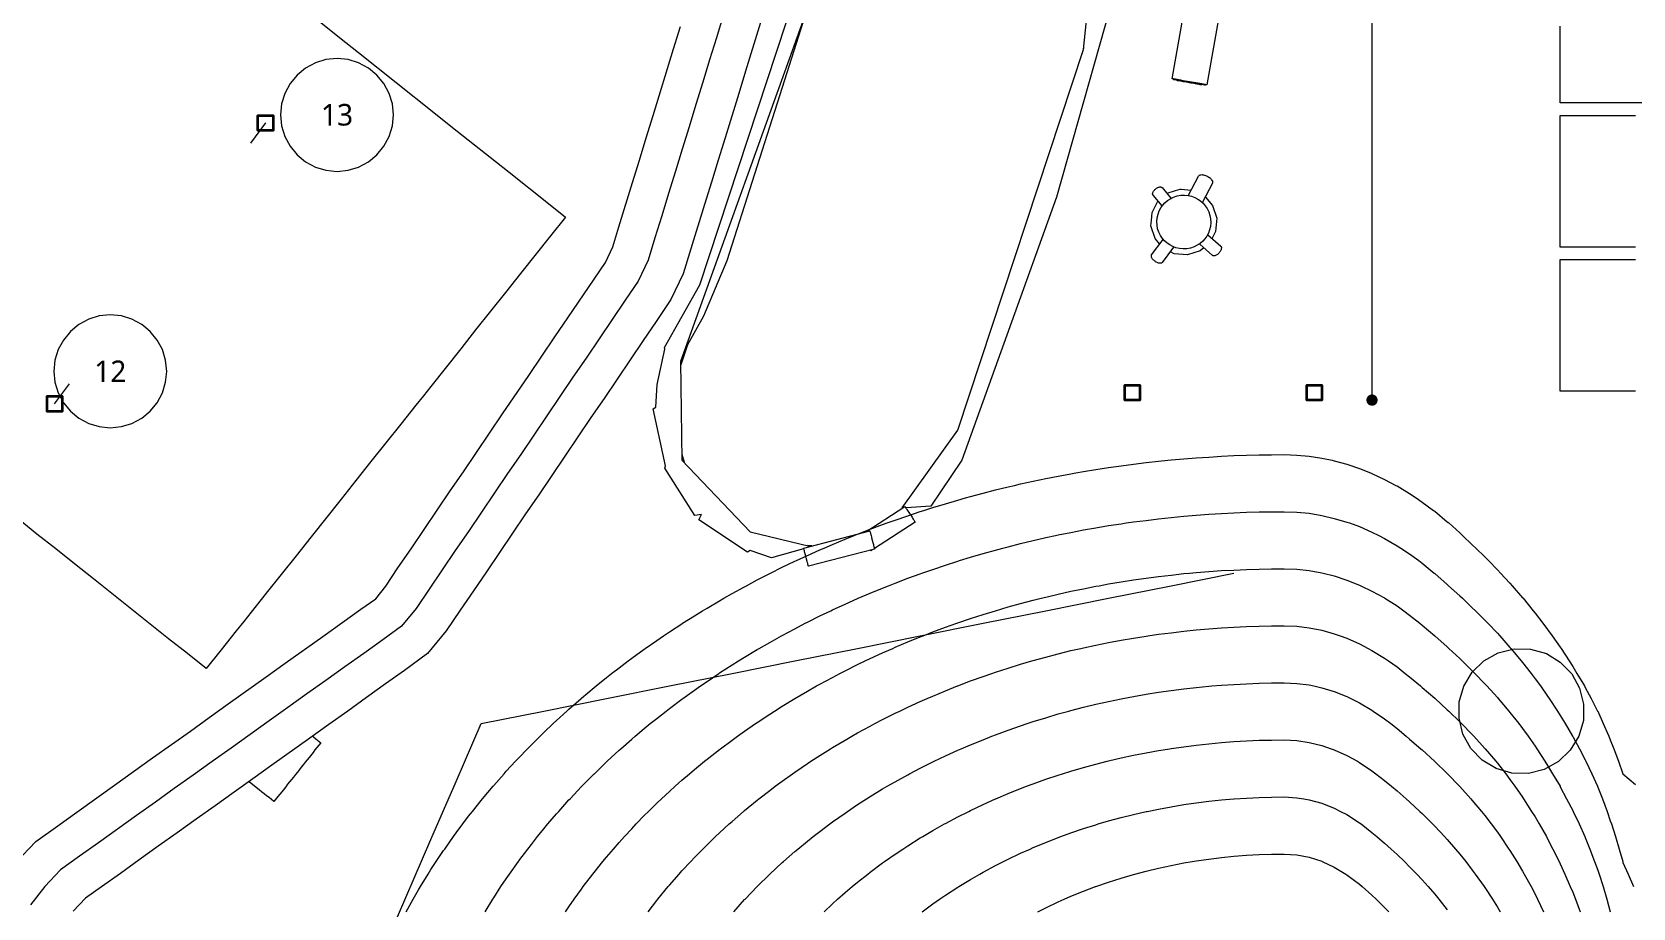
# Model space of a CAD drawing. Header units: millimetres. Extents: x -100577 to 287200, y -212120 to 238461.
# Drawn here: x 68313 to 81074, y 21833 to 28818 of the extents above; entities that cross this region are included whole.
import ezdxf

# ---------------------------------------------------------------- set-up
doc = ezdxf.new("R2010")
doc.units = ezdxf.units.MM
for name, color, linetype, lineweight in [('04_切断（機械室などの塊）', 7, 'Continuous', 35), ('10_見えがかり', 7, 'Continuous', 13), ('30_敷地・外構', 8, 'Continuous', 9), ('41_通り芯の符号', 1, 'Continuous', 13), ('50_寸法', 3, 'Continuous', 9)]:
    doc.layers.add(name, color=color, linetype=linetype, lineweight=lineweight)
doc.styles.add('JP', font='NotoSansCJKjp-Regular.otf')

msp = doc.modelspace()

# ---------------------------------------------------------------- hatches: boundary and pattern name
at = {"layer": '50_寸法'}
msp.add_hatch(color=7, dxfattribs=at).paths.add_polyline_path([(79029, 25855), (79023, 25848), (79015, 25843), (79007, 25840), (78999, 25838), (78990, 25838), (78981, 25840), (78973, 25843), (78965, 25848), (78959, 25854), (78954, 25861), (78951, 25869), (78949, 25878), (78949, 25887), (78950, 25895), (78953, 25903), (78958, 25911), (78964, 25917), (78972, 25922), (78980, 25926), (78988, 25928), (78997, 25928), (79006, 25926), (79014, 25923), (79021, 25918), (79028, 25912), (79033, 25905), (79036, 25897), (79038, 25888), (79038, 25879), (79037, 25870), (79033, 25862)])

# ---------------------------------------------------------------- linework, layer by layer
at = {"layer": '04_切断（機械室などの塊）'}
for points in [[(70234, 28151), (70234, 28143), (70234, 28141), (70234, 28133), (70234, 28131), (70234, 28123), (70234, 28121), (70234, 28113), (70234, 28111), (70234, 28103), (70234, 28101), (70234, 28093), (70234, 28091), (70234, 28083), (70234, 28081), (70234, 28073), (70234, 28071), (70234, 28063), (70234, 28061), (70234, 28053), (70234, 28051), (70234, 28043), (70234, 28041), (70234, 28033), (70231, 28033), (70224, 28033), (70221, 28033), (70214, 28033), (70211, 28033), (70204, 28033), (70201, 28033), (70194, 28033), (70191, 28033), (70184, 28033), (70181, 28033), (70174, 28033), (70171, 28033), (70164, 28033), (70161, 28033), (70154, 28033), (70151, 28033), (70144, 28033), (70141, 28033), (70134, 28033), (70131, 28033), (70124, 28033), (70121, 28033), (70114, 28033), (70114, 28036), (70114, 28043), (70114, 28046), (70114, 28053), (70114, 28056), (70114, 28063), (70114, 28066), (70114, 28073), (70114, 28076), (70114, 28083), (70114, 28086), (70114, 28093), (70114, 28096), (70114, 28103), (70114, 28106), (70114, 28113), (70114, 28116), (70114, 28123), (70114, 28126), (70114, 28133), (70114, 28136), (70114, 28143), (70114, 28146), (70114, 28153), (70116, 28153), (70124, 28153), (70126, 28153), (70134, 28153), (70136, 28153), (70144, 28153), (70146, 28153), (70154, 28153), (70156, 28153), (70164, 28153), (70166, 28153), (70174, 28153), (70176, 28153), (70184, 28153), (70186, 28153), (70194, 28153), (70196, 28153), (70204, 28153), (70206, 28153), (70214, 28153), (70216, 28153), (70224, 28153), (70226, 28153), (70234, 28153), (70234, 28151)], [(68553, 25911), (68553, 25903), (68553, 25901), (68553, 25893), (68553, 25891), (68553, 25883), (68553, 25881), (68553, 25873), (68553, 25871), (68553, 25863), (68553, 25861), (68553, 25853), (68553, 25851), (68553, 25843), (68553, 25841), (68553, 25833), (68553, 25831), (68553, 25823), (68553, 25821), (68553, 25813), (68553, 25811), (68553, 25803), (68553, 25801), (68553, 25793), (68551, 25793), (68543, 25793), (68541, 25793), (68533, 25793), (68531, 25793), (68523, 25793), (68521, 25793), (68513, 25793), (68511, 25793), (68503, 25793), (68501, 25793), (68493, 25793), (68491, 25793), (68483, 25793), (68481, 25793), (68473, 25793), (68471, 25793), (68463, 25793), (68461, 25793), (68453, 25793), (68451, 25793), (68443, 25793), (68441, 25793), (68433, 25793), (68433, 25796), (68433, 25803), (68433, 25806), (68433, 25813), (68433, 25816), (68433, 25823), (68433, 25826), (68433, 25833), (68433, 25836), (68433, 25843), (68433, 25846), (68433, 25853), (68433, 25856), (68433, 25863), (68433, 25866), (68433, 25873), (68433, 25876), (68433, 25883), (68433, 25886), (68433, 25893), (68433, 25896), (68433, 25903), (68433, 25906), (68433, 25913), (68436, 25913), (68443, 25913), (68446, 25913), (68453, 25913), (68456, 25913), (68463, 25913), (68466, 25913), (68473, 25913), (68476, 25913), (68483, 25913), (68486, 25913), (68493, 25913), (68496, 25913), (68503, 25913), (68506, 25913), (68513, 25913), (68516, 25913), (68523, 25913), (68526, 25913), (68533, 25913), (68536, 25913), (68543, 25913), (68546, 25913), (68553, 25913), (68553, 25911)], [(77143, 25998), (77143, 25993), (77143, 25988), (77143, 25983), (77143, 25978), (77143, 25973), (77143, 25968), (77143, 25963), (77143, 25958), (77143, 25953), (77143, 25948), (77143, 25943), (77143, 25938), (77143, 25933), (77143, 25928), (77143, 25923), (77143, 25918), (77143, 25913), (77143, 25908), (77143, 25903), (77143, 25898), (77143, 25893), (77143, 25888), (77143, 25883), (77138, 25883), (77133, 25883), (77128, 25883), (77123, 25883), (77118, 25883), (77113, 25883), (77108, 25883), (77103, 25883), (77098, 25883), (77093, 25883), (77088, 25883), (77083, 25883), (77078, 25883), (77073, 25883), (77068, 25883), (77063, 25883), (77058, 25883), (77053, 25883), (77048, 25883), (77043, 25883), (77038, 25883), (77033, 25883), (77028, 25883), (77023, 25883), (77023, 25888), (77023, 25893), (77023, 25898), (77023, 25903), (77023, 25908), (77023, 25913), (77023, 25918), (77023, 25923), (77023, 25928), (77023, 25933), (77023, 25938), (77023, 25943), (77023, 25948), (77023, 25953), (77023, 25958), (77023, 25963), (77023, 25968), (77023, 25973), (77023, 25978), (77023, 25983), (77023, 25988), (77023, 25993), (77023, 25998), (77023, 26003), (77029, 26003), (77033, 26003), (77039, 26003), (77043, 26003), (77049, 26003), (77053, 26003), (77059, 26003), (77063, 26003), (77069, 26003), (77073, 26003), (77079, 26003), (77083, 26003), (77089, 26003), (77093, 26003), (77099, 26003), (77103, 26003), (77109, 26003), (77113, 26003), (77119, 26003), (77123, 26003), (77129, 26003), (77133, 26003), (77139, 26003), (77143, 26003), (77143, 25998)], [(78593, 25998), (78593, 25993), (78593, 25988), (78593, 25983), (78593, 25978), (78593, 25973), (78593, 25968), (78593, 25963), (78593, 25958), (78593, 25953), (78593, 25948), (78593, 25943), (78593, 25938), (78593, 25933), (78593, 25928), (78593, 25923), (78593, 25918), (78593, 25913), (78593, 25908), (78593, 25903), (78593, 25898), (78593, 25893), (78593, 25888), (78593, 25883), (78588, 25883), (78583, 25883), (78578, 25883), (78573, 25883), (78568, 25883), (78563, 25883), (78558, 25883), (78553, 25883), (78548, 25883), (78543, 25883), (78538, 25883), (78533, 25883), (78528, 25883), (78523, 25883), (78518, 25883), (78513, 25883), (78508, 25883), (78503, 25883), (78498, 25883), (78493, 25883), (78488, 25883), (78483, 25883), (78478, 25883), (78473, 25883), (78473, 25888), (78473, 25893), (78473, 25898), (78473, 25903), (78473, 25908), (78473, 25913), (78473, 25918), (78473, 25923), (78473, 25928), (78473, 25933), (78473, 25938), (78473, 25943), (78473, 25948), (78473, 25953), (78473, 25958), (78473, 25963), (78473, 25968), (78473, 25973), (78473, 25978), (78473, 25983), (78473, 25988), (78473, 25993), (78473, 25998), (78473, 26003), (78479, 26003), (78483, 26003), (78489, 26003), (78493, 26003), (78499, 26003), (78503, 26003), (78509, 26003), (78513, 26003), (78519, 26003), (78523, 26003), (78529, 26003), (78533, 26003), (78539, 26003), (78543, 26003), (78549, 26003), (78553, 26003), (78559, 26003), (78563, 26003), (78569, 26003), (78573, 26003), (78579, 26003), (78583, 26003), (78589, 26003), (78593, 26003), (78593, 25998)]]:
    msp.add_lwpolyline(points, dxfattribs=at)
at = {"layer": '10_見えがかり'}
for points in [[(75066, 30433), (75065, 30461), (75476, 30651), (75511, 30615), (75515, 30662), (75995, 30669), (76227, 30613), (76231, 30599), (76433, 30484), (76621, 30343), (76644, 30344), (76914, 29967), (76878, 29936), (76925, 29942), (76997, 29479), (77033, 29465), (76479, 27502), (75724, 25403), (75478, 25037), (75280, 25025)], [(75250, 25023), (75248, 25023), (75693, 25643), (76695, 28678), (76809, 29788), (76309, 30387), (75749, 30518), (75035, 30217), (74494, 29008), (73483, 26191), (73493, 25403), (74038, 24833), (74510, 24717)], [(74463, 24698), (74208, 24624), (74037, 24683), (74016, 24669), (73627, 24928), (73648, 24971), (73597, 24962), (73358, 25339), (73362, 25358), (73264, 25813), (73285, 25827), (73296, 26006), (73358, 26289), (73355, 26301), (73635, 26803), (74708, 30064), (74744, 30096), (74739, 30120), (75066, 30433)], [(77987, 30160), (77676, 28397), (77675, 28397), (77672, 28398), (77666, 28399), (77658, 28400), (77648, 28402), (77636, 28404), (77621, 28407), (77606, 28410), (77589, 28412), (77572, 28415), (77555, 28418), (77538, 28421), (77522, 28424), (77504, 28427), (77487, 28430), (77471, 28433), (77455, 28436), (77441, 28439), (77428, 28441), (77418, 28443), (77410, 28444), (77404, 28445), (77401, 28446), (77400, 28446), (77711, 30209)], [(74219, 29216), (74001, 28507), (73946, 28329), (73837, 27975), (73783, 27797), (73728, 27620), (73673, 27443), (73564, 27088), (73503, 26891), (73406, 26684), (73289, 26510), (73185, 26357), (73081, 26203), (72977, 26050), (72873, 25896), (72768, 25743), (72664, 25589), (72456, 25282), (72352, 25128), (72247, 24975), (72143, 24821), (71935, 24514), (71831, 24361), (71726, 24207), (71615, 24044), (71465, 23861), (71282, 23727), (71131, 23619), (70980, 23511), (70829, 23403), (70678, 23295), (70527, 23188), (70225, 22972), (70074, 22864), (69923, 22756), (69772, 22648), (69621, 22540), (69470, 22433), (69319, 22325), (69168, 22217), (69017, 22109), (68866, 22001), (68738, 21911), (68642, 21808)], [(68187, 22199), (68344, 22364), (68518, 22489), (68669, 22597), (68971, 22813), (69122, 22921), (69273, 23029), (69424, 23137), (69575, 23244), (69726, 23352), (69877, 23460), (70179, 23676), (70330, 23784), (70632, 23999), (70783, 24107), (70934, 24215), (71053, 24297), (71133, 24400), (71230, 24544), (71334, 24698), (71542, 25005), (71647, 25158), (71751, 25312), (71855, 25465), (71959, 25619), (72064, 25772), (72272, 26079), (72376, 26233), (72480, 26387), (72585, 26540), (72793, 26847), (72885, 26980), (72943, 27106), (72991, 27264), (73100, 27619), (73154, 27796), (73209, 27974), (73264, 28151), (73427, 28683), (73482, 28861)], [(70615, 28893), (70765, 28773), (70915, 28654), (71515, 28177), (71665, 28057), (71965, 27819), (72115, 27700), (72415, 27461), (72565, 27342), (72446, 27192), (72207, 26892), (72088, 26742), (71849, 26442), (71730, 26292), (71491, 25992), (71432, 25917), (71372, 25842), (71253, 25692), (71014, 25392), (70895, 25242), (70835, 25167), (70776, 25092), (70537, 24792), (70418, 24642), (70179, 24342), (70060, 24192), (70000, 24117), (69940, 24042), (69821, 23892), (69702, 23742), (69552, 23861), (69402, 23980), (68802, 24457), (68652, 24577), (68502, 24696), (68352, 24815), (68202, 24935)], [(73486, 26167), (73540, 26326), (73668, 26556), (73853, 26995), (74294, 28379), (74477, 28956)], [(81194, 28253), (80894, 28253), (80794, 28253), (80694, 28253), (80594, 28253), (80494, 28253), (80494, 28340), (80494, 28428), (80494, 28515), (80494, 28603), (80494, 28690), (80494, 28778), (80494, 28865)], [(76694, 28687), (76681, 28641)], [(77665, 28397), (77664, 28394), (77663, 28394), (77660, 28395), (77655, 28396), (77648, 28397), (77638, 28399), (77627, 28401), (77614, 28403), (77599, 28406), (77584, 28408), (77568, 28411), (77553, 28414), (77537, 28416), (77522, 28419), (77506, 28422), (77491, 28425), (77475, 28427), (77461, 28430), (77448, 28432), (77436, 28434), (77427, 28436), (77419, 28437), (77414, 28438), (77411, 28439), (77410, 28439), (77411, 28442)], [(77637, 28397), (77636, 28396), (77636, 28396), (77633, 28397), (77629, 28397), (77624, 28398), (77616, 28400), (77607, 28401), (77597, 28403), (77585, 28405), (77573, 28407), (77561, 28409), (77549, 28411), (77537, 28414), (77525, 28416), (77512, 28418), (77500, 28420), (77488, 28422), (77477, 28424), (77466, 28426), (77457, 28428), (77450, 28429), (77444, 28430), (77440, 28431), (77438, 28431), (77437, 28431), (77437, 28432)], [(81093, 27103), (80993, 27103), (80893, 27103), (80793, 27103), (80693, 27103), (80593, 27103), (80493, 27103), (80493, 27190), (80493, 27278), (80493, 27365), (80493, 27453), (80493, 27540), (80493, 27628), (80493, 27715), (80493, 27803), (80494, 27890), (80494, 27978), (80494, 28065), (80494, 28153), (80594, 28153), (80694, 28153), (80794, 28153), (80894, 28153), (80994, 28153)], [(80994, 28153), (81094, 28153)], [(77246, 27534), (77247, 27539), (77249, 27544), (77252, 27549), (77256, 27553), (77259, 27558), (77263, 27562), (77267, 27566), (77272, 27570), (77277, 27573), (77282, 27576), (77287, 27578), (77292, 27580), (77297, 27582), (77302, 27583), (77307, 27583), (77311, 27582), (77315, 27581), (77317, 27579), (77320, 27577), (77391, 27494)], [(77361, 27532), (77362, 27532), (77426, 27553), (77464, 27566), (77472, 27565), (77551, 27558)], [(77532, 27516), (77610, 27669)], [(77610, 27669), (77612, 27672), (77615, 27675), (77619, 27677), (77624, 27679), (77630, 27680), (77636, 27681), (77643, 27680), (77651, 27679), (77658, 27677), (77666, 27675), (77673, 27672), (77680, 27669), (77686, 27665), (77693, 27661), (77699, 27657), (77705, 27652), (77710, 27646), (77715, 27641), (77718, 27635), (77721, 27630), (77722, 27625), (77723, 27620), (77722, 27616), (77721, 27612), (77643, 27460)], [(77300, 27130), (77264, 27171), (77231, 27273), (77235, 27315), (77240, 27380), (77287, 27468)], [(77320, 27433), (77249, 27516), (77247, 27519), (77246, 27522), (77245, 27525), (77245, 27529), (77246, 27534)], [(77310, 27416), (77325, 27437), (77343, 27456), (77363, 27474), (77386, 27489), (77412, 27502), (77440, 27511), (77469, 27517), (77499, 27518), (77528, 27515), (77556, 27509), (77582, 27499), (77606, 27486), (77627, 27471), (77647, 27454), (77664, 27433), (77680, 27410), (77693, 27384), (77702, 27356), (77707, 27327), (77708, 27298), (77706, 27268), (77699, 27240), (77689, 27214), (77677, 27190), (77662, 27169), (77644, 27150), (77624, 27132), (77601, 27117), (77575, 27104), (77547, 27095), (77518, 27089), (77488, 27088), (77459, 27091), (77431, 27097), (77405, 27107), (77381, 27120), (77360, 27135), (77340, 27152), (77323, 27172), (77307, 27196), (77294, 27222), (77285, 27249), (77280, 27279), (77279, 27308), (77281, 27337), (77288, 27365), (77298, 27392), (77310, 27416)], [(77287, 27468), (77287, 27468)], [(77666, 27501), (77723, 27435), (77723, 27435), (77756, 27333), (77747, 27226), (77719, 27174)], [(77685, 27201), (77788, 27111), (77790, 27109), (77792, 27106), (77793, 27102), (77793, 27098), (77793, 27094), (77792, 27088), (77790, 27083), (77788, 27077), (77785, 27072), (77782, 27067), (77778, 27062), (77775, 27057), (77771, 27053), (77766, 27048), (77761, 27044), (77756, 27041), (77751, 27038), (77746, 27035), (77741, 27034), (77736, 27033), (77732, 27033), (77728, 27033), (77725, 27035), (77723, 27036), (77620, 27127)], [(77237, 27022), (77235, 27027), (77235, 27031), (77235, 27035), (77236, 27038), (77237, 27041), (77328, 27164)], [(77410, 27103), (77320, 26980), (77318, 26978), (77315, 26976), (77312, 26975), (77308, 26974), (77303, 26974), (77297, 26974), (77292, 26976), (77286, 26978), (77280, 26980), (77274, 26983), (77269, 26986), (77264, 26990), (77259, 26994), (77254, 26998), (77249, 27002), (77245, 27007), (77242, 27012), (77239, 27017), (77237, 27022)], [(77652, 27096), (77625, 27074), (77523, 27040), (77417, 27050), (77386, 27066)], [(81093, 25953), (80893, 25953), (80793, 25953), (80693, 25953), (80593, 25953), (80493, 25953), (80493, 26040), (80493, 26128), (80493, 26215), (80493, 26303), (80493, 26390), (80493, 26478), (80493, 26653), (80493, 26740), (80493, 26828), (80493, 26915), (80493, 27003), (80593, 27003), (80693, 27003), (80793, 27003), (80893, 27003), (80993, 27003)], [(80993, 27003), (81093, 27003)], [(73514, 25384), (73495, 25449)], [(74959, 24832), (75271, 25035), (75271, 25034), (75272, 25033), (75274, 25030), (75275, 25028), (75276, 25027), (75279, 25022), (75283, 25016), (75287, 25010), (75292, 25003), (75297, 24995), (75302, 24987), (75307, 24979), (75312, 24972), (75317, 24964), (75322, 24956), (75327, 24949), (75332, 24941), (75336, 24934), (75341, 24927), (75344, 24922), (75347, 24917), (75350, 24913), (75351, 24911), (75352, 24909), (75353, 24909), (75029, 24699)], [(75247, 25022), (75245, 25020)], [(74487, 24612), (74485, 24621), (74482, 24630), (74480, 24639), (74478, 24646), (74478, 24648), (74475, 24657), (74473, 24666), (74471, 24674), (74469, 24682), (74467, 24688), (74466, 24694), (74465, 24698), (74464, 24701), (74464, 24702), (74464, 24703), (74991, 24839), (74991, 24839), (74992, 24837), (74992, 24834), (74993, 24829), (74995, 24824), (74997, 24817), (74998, 24810), (75001, 24802), (75003, 24793), (75005, 24784), (75006, 24782), (75008, 24775), (75010, 24766), (75012, 24757), (75013, 24752), (75014, 24748), (75017, 24739), (75019, 24731), (75021, 24722), (75023, 24715), (75025, 24708), (75026, 24703), (75027, 24699), (75028, 24696), (75028, 24694), (75028, 24694), (74501, 24558), (74501, 24558), (74500, 24560), (74500, 24563), (74499, 24567), (74497, 24572), (74496, 24579), (74494, 24586), (74491, 24595), (74489, 24603), (74488, 24609), (74487, 24612), (74487, 24612)], [(74528, 24721), (74494, 24723)], [(75009, 24686), (75001, 24681), (75001, 24682), (75000, 24683), (75000, 24684)], [(79886, 23804), (80000, 23868), (80127, 23899), (80257, 23897), (80383, 23861), (80494, 23794), (80585, 23700), (80648, 23586), (80680, 23459), (80678, 23329), (80642, 23203), (80574, 23092), (80481, 23001), (80366, 22938), (80240, 22906), (80109, 22908), (79984, 22944), (79872, 23012), (79782, 23105), (79718, 23220), (79687, 23346), (79689, 23477), (79725, 23602), (79792, 23714), (79886, 23804)], [(70551, 23202), (70556, 23198), (70576, 23182), (70615, 23151), (70584, 23112), (70568, 23093), (70553, 23073), (70521, 23034), (70506, 23014), (70490, 22995), (70475, 22975), (70459, 22956), (70444, 22936), (70428, 22917), (70412, 22897), (70397, 22877), (70381, 22858), (70366, 22838), (70350, 22819), (70335, 22799), (70304, 22760), (70288, 22740), (70272, 22721), (70241, 22682), (70202, 22713), (70183, 22728), (70163, 22744), (70143, 22760), (70124, 22775), (70046, 22837), (70043, 22839)]]:
    msp.add_lwpolyline(points, dxfattribs=at)
at = {"layer": '30_敷地・外構'}
for points in [[(73823, 28950), (73769, 28772), (73714, 28595), (73660, 28418), (73605, 28240), (73550, 28063), (73496, 27885), (73441, 27708), (73387, 27531), (73332, 27353), (73277, 27176), (73223, 26999), (73145, 26832), (73041, 26679), (72937, 26525), (72833, 26372), (72729, 26218), (72624, 26065), (72520, 25911), (72416, 25757), (72312, 25604), (72208, 25450), (72103, 25297), (71999, 25143), (71895, 24990), (71791, 24836), (71687, 24683), (71582, 24529), (71478, 24376), (71374, 24222), (71259, 24079), (71108, 23971), (70957, 23863), (70806, 23755), (70655, 23647), (70504, 23540), (70353, 23432), (70202, 23324), (70051, 23216), (69900, 23108), (69749, 23000), (69598, 22892), (69447, 22785), (69296, 22677), (69145, 22569), (68994, 22461), (68843, 22353), (68692, 22245), (68541, 22137), (68415, 22004), (68300, 21858)], [(70174, 28093), (70054, 27933)], [(68493, 25853), (68613, 26013)], [(71294, 21803), (71350, 21903), (71393, 21977), (71409, 22003), (71470, 22103), (71493, 22139), (71535, 22203), (71593, 22290), (71602, 22303), (71673, 22403), (71693, 22431), (71746, 22503), (71793, 22564), (71823, 22603), (71893, 22690), (71904, 22703), (71988, 22803), (71993, 22809), (72076, 22903), (72093, 22923), (72167, 23003), (72193, 23031), (72263, 23103), (72293, 23134), (72363, 23203), (72393, 23233), (72467, 23303), (72493, 23328), (72576, 23403), (72593, 23419), (72689, 23503), (72693, 23506), (72793, 23591), (72809, 23603), (72893, 23671), (72933, 23703), (72993, 23749), (73064, 23803), (73093, 23825), (73193, 23897), (73201, 23903), (73293, 23967), (73346, 24003), (73393, 24035), (73493, 24100), (73498, 24103), (73593, 24163), (73658, 24203), (73693, 24224), (73793, 24283), (73828, 24303), (73893, 24340), (73993, 24395), (74008, 24403), (74093, 24449), (74193, 24500), (74199, 24503), (74293, 24550), (74393, 24598), (74405, 24603), (74493, 24644), (74593, 24689), (74626, 24703), (74693, 24732), (74793, 24774), (74866, 24803), (74893, 24814), (74993, 24853), (75093, 24890), (75129, 24903), (75193, 24926), (75293, 24961), (75393, 24994), (75422, 25003), (75493, 25026), (75593, 25056), (75693, 25086), (75754, 25103), (75793, 25114), (75893, 25141), (75993, 25166), (76093, 25191), (76145, 25203), (76193, 25214), (76293, 25236), (76393, 25257), (76493, 25277), (76593, 25296), (76634, 25303), (76693, 25313), (76793, 25330), (76893, 25345), (76993, 25359), (77093, 25373), (77193, 25385), (77293, 25396), (77366, 25403), (77393, 25406), (77493, 25415), (77593, 25422), (77693, 25429), (77793, 25435), (77893, 25440), (77993, 25443), (78093, 25446), (78193, 25447), (78293, 25448), (78393, 25445), (78493, 25436), (78593, 25421), (78677, 25403), (78693, 25399), (78793, 25372), (78893, 25338), (78981, 25303), (78993, 25298), (79093, 25251), (79184, 25203), (79193, 25198), (79293, 25138), (79345, 25103), (79393, 25070), (79484, 25003), (79493, 24996), (79593, 24913), (79605, 24903), (79693, 24824), (79716, 24803), (79793, 24730), (79821, 24703), (79893, 24632), (79922, 24603), (79993, 24530), (80018, 24503), (80093, 24422), (80110, 24403), (80193, 24307), (80197, 24303), (80279, 24203), (80293, 24185), (80356, 24103), (80393, 24054), (80430, 24003), (80493, 23912), (80500, 23903), (80565, 23803), (80593, 23759), (80627, 23703), (80687, 23603), (80693, 23591), (80741, 23503), (80792, 23403), (80793, 23401), (80837, 23303), (80881, 23203), (80893, 23173), (80921, 23103), (80957, 23003), (80993, 22903), (80993, 22902), (81093, 22817)], [(71924, 21803), (71986, 21903), (71993, 21915), (72050, 22003), (72093, 22066), (72118, 22103), (72190, 22203), (72193, 22208), (72264, 22303), (72293, 22340), (72343, 22403), (72393, 22465), (72425, 22503), (72493, 22583), (72511, 22603), (72593, 22694), (72601, 22703), (72693, 22801), (72696, 22803), (72793, 22902), (72795, 22903), (72893, 22998), (72898, 23003), (72993, 23091), (73007, 23103), (73093, 23179), (73121, 23203), (73193, 23264), (73241, 23303), (73293, 23345), (73367, 23403), (73393, 23423), (73493, 23498), (73500, 23503), (73593, 23570), (73640, 23603), (73693, 23640), (73787, 23703), (73793, 23707), (73893, 23771), (73944, 23803), (73993, 23834), (74093, 23893), (74110, 23903), (74193, 23951), (74287, 24003), (74293, 24007), (74393, 24060), (74476, 24103), (74493, 24112), (74593, 24162), (74679, 24203), (74693, 24210), (74793, 24256), (74893, 24300), (74899, 24303), (74993, 24343), (75093, 24384), (75140, 24403), (75193, 24424), (75293, 24462), (75393, 24498), (75406, 24503), (75493, 24533), (75593, 24567), (75693, 24599), (75706, 24603), (75793, 24630), (75893, 24659), (75993, 24687), (76052, 24703), (76093, 24714), (76193, 24739), (76293, 24763), (76393, 24786), (76471, 24803), (76493, 24808), (76593, 24828), (76693, 24847), (76793, 24865), (76893, 24882), (76993, 24897), (77034, 24903), (77093, 24911), (77193, 24924), (77293, 24936), (77393, 24947), (77493, 24957), (77593, 24965), (77693, 24973), (77793, 24979), (77893, 24984), (77993, 24988), (78093, 24991), (78193, 24992), (78293, 24993), (78393, 24990), (78493, 24980), (78593, 24963), (78693, 24940), (78793, 24910), (78814, 24903), (78893, 24874), (78993, 24830), (79048, 24803), (79093, 24780), (79193, 24721), (79222, 24703), (79293, 24656), (79366, 24603), (79393, 24582), (79490, 24503), (79493, 24500), (79593, 24413), (79604, 24403), (79693, 24322), (79714, 24303), (79793, 24227), (79818, 24203), (79893, 24128), (79917, 24103), (79993, 24023), (80011, 24003), (80093, 23911), (80100, 23903), (80183, 23803), (80193, 23791), (80262, 23703), (80293, 23661), (80336, 23603), (80393, 23521), (80406, 23503), (80471, 23403), (80493, 23368), (80533, 23303), (80592, 23203), (80593, 23200), (80646, 23103), (80693, 23014), (80699, 23003), (80745, 22903), (80791, 22803), (80793, 22797), (80830, 22703), (80867, 22603), (80893, 22529), (80902, 22503), (80933, 22403), (80963, 22303), (80992, 22203), (80993, 22196), (81036, 22103), (81078, 22003)], [(71093, 21453), (71293, 21916), (71493, 22378), (71693, 22841), (71893, 23303), (72393, 23403), (72893, 23503), (73393, 23603), (73893, 23703), (74393, 23803), (74893, 23903), (75393, 24003), (75893, 24103), (76393, 24203), (76893, 24303), (77393, 24403), (77893, 24503)], [(72566, 21803), (72593, 21843), (72635, 21903), (72693, 21984), (72707, 22003), (72783, 22103), (72793, 22116), (72863, 22203), (72893, 22239), (72947, 22303), (72993, 22355), (73036, 22403), (73093, 22465), (73129, 22503), (73193, 22569), (73227, 22603), (73293, 22668), (73330, 22703), (73393, 22762), (73439, 22803), (73493, 22851), (73553, 22903), (73593, 22937), (73674, 23003), (73693, 23019), (73793, 23097), (73801, 23103), (73893, 23172), (73936, 23203), (73993, 23244), (74079, 23303), (74093, 23313), (74193, 23379), (74231, 23403), (74293, 23442), (74393, 23503), (74393, 23503), (74493, 23562), (74566, 23603), (74593, 23618), (74693, 23672), (74753, 23703), (74793, 23724), (74893, 23774), (74954, 23803), (74993, 23822), (75093, 23868), (75173, 23903), (75193, 23912), (75293, 23954), (75393, 23995), (75415, 24003), (75493, 24034), (75593, 24071), (75684, 24103), (75693, 24106), (75793, 24140), (75893, 24173), (75992, 24203), (75993, 24203), (76093, 24233), (76193, 24261), (76293, 24287), (76357, 24303), (76393, 24312), (76493, 24336), (76593, 24358), (76693, 24379), (76793, 24398), (76818, 24403), (76893, 24417), (76993, 24433), (77093, 24449), (77193, 24463), (77293, 24476), (77393, 24488), (77493, 24499), (77540, 24503), (77593, 24508), (77693, 24516), (77793, 24523), (77893, 24528), (77993, 24532), (78093, 24535), (78193, 24537), (78293, 24538), (78393, 24534), (78493, 24524), (78593, 24506), (78605, 24503), (78693, 24481), (78793, 24448), (78893, 24408), (78904, 24403), (78993, 24360), (79093, 24305), (79096, 24303), (79193, 24241), (79246, 24203), (79293, 24169), (79375, 24103), (79393, 24088), (79493, 24003), (79493, 24003), (79593, 23914), (79606, 23903), (79693, 23822), (79713, 23803), (79793, 23724), (79814, 23703), (79893, 23621), (79910, 23603), (79993, 23511), (80000, 23503), (80085, 23403), (80093, 23392), (80163, 23303), (80193, 23264), (80238, 23203), (80293, 23124), (80307, 23103), (80372, 23003), (80393, 22970), (80433, 22903), (80492, 22803), (80493, 22800), (80545, 22703), (80593, 22609), (80596, 22603), (80644, 22503), (80690, 22403), (80693, 22394), (80730, 22303), (80768, 22203), (80793, 22135), (80804, 22103), (80835, 22003), (80865, 21903), (80893, 21803)], [(73225, 21803), (73293, 21892), (73302, 21903), (73384, 22003), (73393, 22014), (73471, 22103), (73493, 22128), (73563, 22203), (73593, 22235), (73659, 22303), (73693, 22337), (73762, 22403), (73793, 22432), (73870, 22503), (73893, 22523), (73985, 22603), (73993, 22610), (74093, 22692), (74107, 22703), (74193, 22770), (74236, 22803), (74293, 22845), (74374, 22903), (74393, 22917), (74493, 22985), (74521, 23003), (74593, 23050), (74678, 23103), (74693, 23112), (74793, 23172), (74847, 23203), (74893, 23229), (74993, 23284), (75030, 23303), (75093, 23336), (75193, 23386), (75229, 23403), (75293, 23434), (75393, 23479), (75447, 23503), (75493, 23523), (75593, 23565), (75689, 23603), (75693, 23605), (75793, 23643), (75893, 23679), (75963, 23703), (75993, 23713), (76093, 23746), (76193, 23777), (76282, 23803), (76293, 23806), (76393, 23834), (76493, 23860), (76593, 23885), (76672, 23903), (76693, 23908), (76793, 23929), (76893, 23949), (76993, 23968), (77093, 23985), (77193, 24001), (77207, 24003), (77293, 24015), (77393, 24028), (77493, 24040), (77593, 24050), (77693, 24059), (77793, 24066), (77893, 24072), (77993, 24077), (78093, 24080), (78193, 24082), (78293, 24083), (78393, 24079), (78493, 24067), (78593, 24048), (78693, 24020), (78741, 24003), (78793, 23984), (78893, 23940), (78964, 23903), (78993, 23887), (79093, 23826), (79126, 23803), (79193, 23755), (79259, 23703), (79293, 23675), (79380, 23603), (79393, 23592), (79493, 23505), (79496, 23503), (79593, 23414), (79605, 23403), (79693, 23317), (79708, 23303), (79793, 23215), (79805, 23203), (79893, 23105), (79895, 23103), (79980, 23003), (79993, 22987), (80059, 22903), (80093, 22857), (80133, 22803), (80193, 22716), (80202, 22703), (80266, 22603), (80293, 22559), (80326, 22503), (80383, 22403), (80393, 22384), (80435, 22303), (80485, 22203), (80493, 22185), (80531, 22103), (80574, 22003), (80593, 21958), (80615, 21903), (80653, 21803)], [(73907, 21803), (73993, 21900), (73996, 21903), (74092, 22003), (74093, 22004), (74193, 22103), (74194, 22103), (74293, 22195), (74302, 22203), (74393, 22283), (74417, 22303), (74493, 22366), (74540, 22403), (74593, 22444), (74672, 22503), (74693, 22519), (74793, 22589), (74813, 22603), (74893, 22657), (74965, 22703), (74993, 22721), (75093, 22782), (75129, 22803), (75193, 22840), (75293, 22895), (75308, 22903), (75393, 22948), (75493, 22998), (75504, 23003), (75593, 23046), (75693, 23091), (75720, 23103), (75793, 23134), (75893, 23175), (75964, 23203), (75993, 23214), (76093, 23251), (76193, 23286), (76244, 23303), (76293, 23319), (76393, 23350), (76493, 23380), (76577, 23403), (76593, 23407), (76693, 23433), (76793, 23457), (76893, 23480), (76993, 23500), (77007, 23503), (77093, 23519), (77193, 23537), (77293, 23553), (77393, 23567), (77493, 23580), (77593, 23591), (77693, 23601), (77716, 23603), (77793, 23609), (77893, 23616), (77993, 23621), (78093, 23625), (78193, 23627), (78293, 23628), (78393, 23624), (78493, 23611), (78529, 23603), (78593, 23589), (78693, 23558), (78793, 23518), (78825, 23503), (78893, 23469), (78993, 23410), (79004, 23403), (79093, 23341), (79143, 23303), (79193, 23263), (79266, 23203), (79293, 23180), (79382, 23103), (79393, 23093), (79492, 23003), (79493, 23002), (79593, 22905), (79595, 22903), (79692, 22803), (79693, 22802), (79782, 22703), (79793, 22690), (79866, 22603), (79893, 22569), (79944, 22503), (79993, 22437), (80017, 22403), (80085, 22303), (80093, 22291), (80148, 22203), (80193, 22127), (80207, 22103), (80261, 22003), (80293, 21942), (80312, 21903), (80360, 21803)], [(74626, 21803), (74693, 21866), (74733, 21903), (74793, 21955), (74849, 22003), (74893, 22039), (74974, 22103), (74993, 22118), (75093, 22192), (75109, 22203), (75193, 22262), (75255, 22303), (75293, 22328), (75393, 22391), (75413, 22403), (75493, 22450), (75587, 22503), (75593, 22507), (75693, 22560), (75779, 22603), (75793, 22610), (75893, 22658), (75993, 22703), (75994, 22703), (76093, 22745), (76193, 22786), (76239, 22803), (76293, 22823), (76393, 22859), (76493, 22892), (76526, 22903), (76593, 22924), (76693, 22953), (76793, 22980), (76882, 23003), (76893, 23006), (76993, 23029), (77093, 23051), (77193, 23071), (77293, 23089), (77382, 23103), (77393, 23105), (77493, 23119), (77593, 23132), (77693, 23143), (77793, 23152), (77893, 23160), (77993, 23165), (78093, 23170), (78193, 23172), (78293, 23173), (78393, 23168), (78493, 23153), (78593, 23129), (78669, 23103), (78693, 23094), (78793, 23050), (78878, 23003), (78893, 22994), (78993, 22927), (79025, 22903), (79093, 22849), (79150, 22803), (79193, 22766), (79266, 22703), (79293, 22678), (79374, 22603), (79393, 22585), (79476, 22503), (79493, 22485), (79571, 22403), (79593, 22378), (79659, 22303), (79693, 22262), (79741, 22203), (79793, 22135), (79817, 22103), (79888, 22003), (79893, 21996), (79953, 21903), (79993, 21839), (80014, 21803)], [(75409, 21803), (75493, 21865), (75547, 21903), (75593, 21934), (75693, 21999), (75699, 22003), (75793, 22060), (75867, 22103), (75893, 22118), (75993, 22171), (76055, 22203), (76093, 22222), (76193, 22270), (76268, 22303), (76293, 22314), (76393, 22356), (76493, 22395), (76514, 22403), (76593, 22432), (76693, 22466), (76793, 22497), (76812, 22503), (76893, 22527), (76993, 22554), (77093, 22578), (77193, 22601), (77202, 22603), (77293, 22622), (77393, 22640), (77493, 22657), (77593, 22671), (77693, 22684), (77793, 22694), (77893, 22703), (77896, 22703), (77993, 22709), (78093, 22714), (78193, 22717), (78293, 22718), (78393, 22712), (78450, 22703), (78493, 22696), (78593, 22668), (78693, 22628), (78743, 22603), (78793, 22577), (78893, 22513), (78907, 22503), (78993, 22436), (79033, 22403), (79093, 22351), (79146, 22303), (79193, 22260), (79252, 22203), (79293, 22162), (79350, 22103), (79393, 22056), (79441, 22003), (79493, 21942), (79525, 21903), (79593, 21817)], [(76331, 21803), (76393, 21834), (76493, 21882), (76541, 21903), (76593, 21926), (76693, 21966), (76790, 22003), (76793, 22004), (76893, 22039), (76993, 22071), (77093, 22100), (77104, 22103), (77193, 22127), (77293, 22151), (77393, 22172), (77493, 22192), (77560, 22203), (77593, 22209), (77693, 22223), (77793, 22235), (77893, 22245), (77993, 22253), (78093, 22258), (78193, 22262), (78293, 22263), (78393, 22256), (78493, 22237), (78593, 22205), (78597, 22203), (78693, 22159), (78786, 22103), (78793, 22098), (78893, 22023), (78916, 22003), (78993, 21934), (79027, 21903), (79093, 21838), (79127, 21803)]]:
    msp.add_lwpolyline(points, dxfattribs=at)
at = {"layer": '41_通り芯の符号'}
for points in [[(71194, 28157), (71185, 28245), (71160, 28329), (71118, 28407), (71062, 28475), (70994, 28531), (70916, 28573), (70832, 28598), (70744, 28607), (70656, 28598), (70572, 28573), (70494, 28531), (70426, 28475), (70370, 28407), (70328, 28329), (70302, 28245), (70294, 28157), (70302, 28069), (70328, 27985), (70370, 27907), (70426, 27839), (70494, 27783), (70572, 27741), (70656, 27716), (70744, 27707), (70832, 27716), (70916, 27741), (70994, 27783), (71062, 27839), (71118, 27907), (71160, 27985), (71185, 28069), (71194, 28157)], [(69387, 26112), (69378, 26200), (69353, 26285), (69311, 26362), (69255, 26431), (69187, 26487), (69109, 26528), (69025, 26554), (68937, 26562), (68849, 26554), (68765, 26528), (68687, 26487), (68619, 26431), (68563, 26362), (68521, 26285), (68496, 26200), (68487, 26112), (68496, 26025), (68521, 25940), (68563, 25862), (68619, 25794), (68687, 25738), (68765, 25697), (68849, 25671), (68937, 25662), (69025, 25671), (69109, 25697), (69187, 25738), (69255, 25794), (69311, 25862), (69353, 25940), (69378, 26025), (69387, 26112)]]:
    msp.add_lwpolyline(points, dxfattribs=at)
at = {"layer": '50_寸法'}
msp.add_lwpolyline([(78994, 36303), (78993, 25883)], dxfattribs=at)

# ---------------------------------------------------------------- texts
at = {"layer": '41_通り芯の符号', "char_height": 172, "attachment_point": 5, "style": 'JP'}
for s, insert in [('13', (70744, 28157)), ('12', (68937, 26112))]:
    msp.add_mtext(s, dxfattribs=dict(at, insert=insert))

doc.saveas('drawing.dxf')
